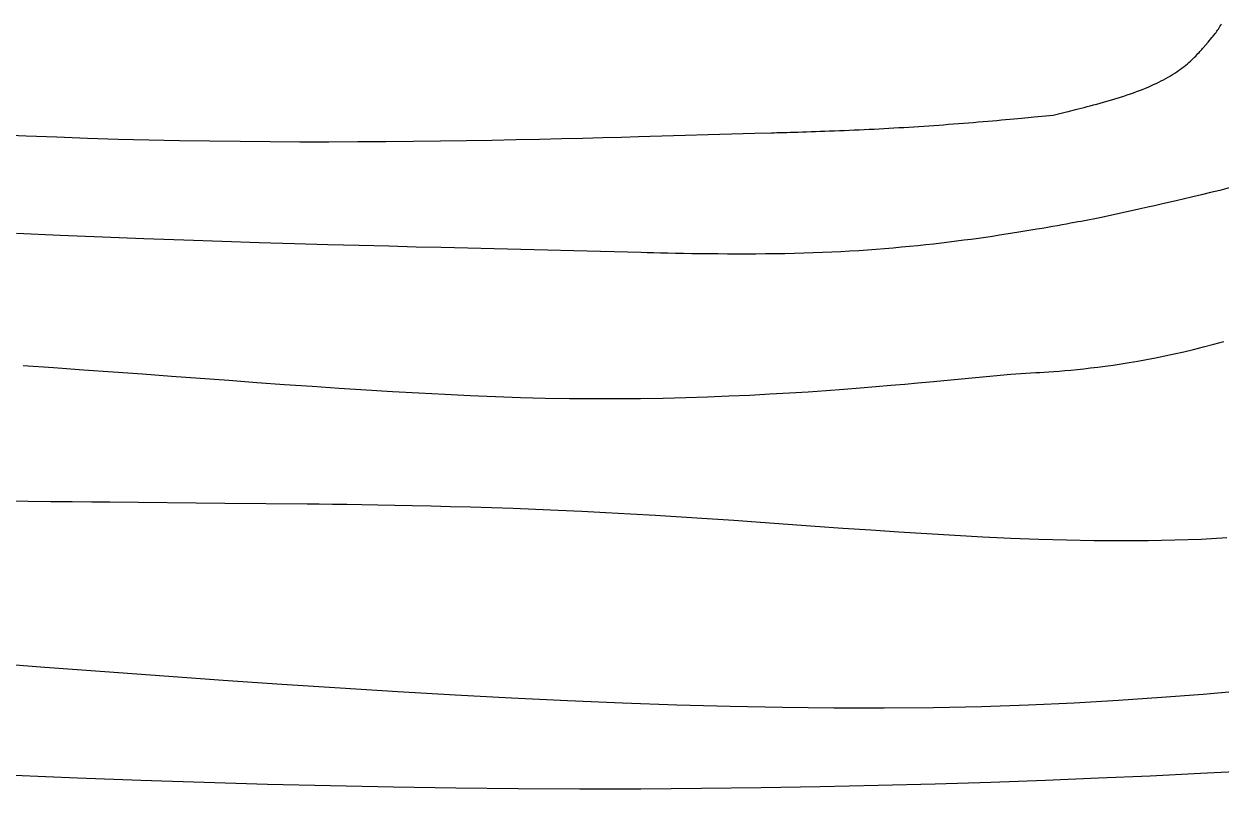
# Model space of a CAD drawing. Header units: millimetres. Extents: x -2745 to -1864, y 90 to 557.
# Drawn here: x -2304.7 to -2084.6, y 382.4 to 523 of the extents above; entities that cross this region are included whole.
import ezdxf

# ---------------------------------------------------------------- set-up
doc = ezdxf.new("R2010")
doc.units = ezdxf.units.MM

msp = doc.modelspace()

# ---------------------------------------------------------------- linework, layer by layer
at = {"flags": 128}
for points in [[(-2309.966503, 502.723316), (-2304.310153, 502.471455), (-2298.658408, 502.243828), (-2293.012171, 502.041634), (-2287.37235, 501.866069), (-2281.739851, 501.718331), (-2276.117671, 501.599113), (-2270.517174, 501.507076), (-2264.951813, 501.440379), (-2259.435044, 501.397177), (-2253.98032, 501.375628), (-2248.601096, 501.373887), (-2243.310824, 501.390111), (-2238.122961, 501.422458), (-2233.05096, 501.469083), (-2228.108275, 501.528144), (-2223.30836, 501.597797), (-2218.664671, 501.676198), (-2214.190659, 501.761505), (-2209.899782, 501.851873), (-2205.805492, 501.945461), (-2201.921242, 502.040423), (-2198.260489, 502.134918), (-2194.836687, 502.2271), (-2191.663288, 502.315128), (-2170.266238, 502.919931), (-2167.226719, 503.005805), (-2166.748374, 503.019333), (-2166.22671, 503.034156), (-2165.663999, 503.050282), (-2165.062516, 503.067722), (-2164.424533, 503.086481), (-2163.752326, 503.10657), (-2163.048165, 503.127994), (-2162.314326, 503.150763), (-2161.553082, 503.174886), (-2160.766704, 503.200369), (-2159.957469, 503.227221), (-2159.127649, 503.255449), (-2158.279517, 503.285062), (-2157.415347, 503.31607), (-2156.537411, 503.348477), (-2155.647983, 503.382294), (-2154.749338, 503.417528), (-2153.843748, 503.454187), (-2152.933487, 503.492281), (-2152.020828, 503.531815), (-2151.107665, 503.572799), (-2150.194378, 503.615238), (-2149.280964, 503.65914), (-2148.367424, 503.704511), (-2147.453759, 503.751357), (-2146.539965, 503.799685), (-2145.626045, 503.8495), (-2144.711995, 503.900809), (-2143.797817, 503.95362), (-2142.883509, 504.007937), (-2141.969072, 504.063768), (-2141.054504, 504.121119), (-2140.139805, 504.179997), (-2139.224974, 504.240407), (-2138.310012, 504.302356), (-2137.394916, 504.365851), (-2136.479688, 504.430897), (-2135.564325, 504.497502), (-2134.648828, 504.565672), (-2133.733196, 504.635413), (-2132.817813, 504.70668), (-2131.904593, 504.779231), (-2130.995836, 504.85277), (-2130.093843, 504.927004), (-2129.200912, 505.001635), (-2128.319342, 505.076372), (-2127.451434, 505.150917), (-2126.599485, 505.224978), (-2125.765797, 505.29826), (-2124.952667, 505.370466), (-2124.162396, 505.441305), (-2123.397283, 505.51048), (-2122.659628, 505.577696), (-2121.95173, 505.64266), (-2121.275888, 505.705076), (-2120.634401, 505.764652), (-2120.02957, 505.82109), (-2119.463693, 505.874096), (-2118.93907, 505.923377), (-2115.401156, 506.256315), (-2113.000389, 506.850169), (-2112.622672, 506.943646), (-2112.211363, 507.045696), (-2111.768882, 507.155984), (-2111.297647, 507.274177), (-2110.80008, 507.39994), (-2110.2786, 507.532939), (-2109.735626, 507.67284), (-2109.173577, 507.819308), (-2108.594873, 507.972008), (-2108.001936, 508.130606), (-2107.397182, 508.294768), (-2106.783033, 508.464159), (-2106.161908, 508.638445), (-2105.536225, 508.817292), (-2104.908407, 509.000365), (-2104.28087, 509.187329), (-2103.656037, 509.377851), (-2103.036325, 509.571595), (-2102.424155, 509.768229), (-2101.821945, 509.967417), (-2101.231711, 510.168881), (-2100.653844, 510.372575), (-2100.088334, 510.578511), (-2099.535165, 510.786699), (-2098.994325, 510.99715), (-2098.465802, 511.209874), (-2097.949581, 511.424882), (-2097.445652, 511.642186), (-2096.954, 511.861795), (-2096.474613, 512.083721), (-2096.007479, 512.307973), (-2095.552583, 512.534564), (-2095.109913, 512.763503), (-2094.679456, 512.994802), (-2094.2612, 513.228472), (-2093.855132, 513.464523), (-2093.461239, 513.702964), (-2093.079506, 513.94381), (-2092.709924, 514.187068), (-2092.352477, 514.43275), (-2092.00715, 514.680732), (-2091.673915, 514.930349), (-2091.352743, 515.180801), (-2091.043601, 515.431288), (-2090.746459, 515.681011), (-2090.461286, 515.929169), (-2090.188052, 516.174964), (-2089.926725, 516.417594), (-2089.677276, 516.65626), (-2089.439672, 516.890162), (-2089.213883, 517.1185), (-2088.999881, 517.340474), (-2088.797631, 517.555286), (-2088.607104, 517.762134), (-2088.42827, 517.960219), (-2088.261097, 518.14874), (-2088.105554, 518.326899), (-2087.961613, 518.493895), (-2087.829239, 518.648929), (-2086.941232, 519.695354), (-2086.242536, 520.519017), (-2086.132711, 520.648674), (-2086.013724, 520.790268), (-2085.886891, 520.943381), (-2085.75353, 521.107595), (-2085.614958, 521.282492), (-2085.472495, 521.467653), (-2085.327455, 521.662662), (-2085.181158, 521.867099), (-2085.034922, 522.080547), (-2084.890063, 522.302589), (-2084.747897, 522.532804), (-2084.609746, 522.770777), (-2084.476924, 523.016089)], [(-2083.035734, 492.876196), (-2084.78543, 492.430121), (-2086.491741, 492.003542), (-2088.149872, 491.596616), (-2089.755026, 491.209503), (-2091.302408, 490.84236), (-2092.787222, 490.495345), (-2094.20467, 490.168615), (-2095.549958, 489.862331), (-2096.818289, 489.576647), (-2098.004868, 489.311725), (-2099.104896, 489.067719), (-2106.522998, 487.429199), (-2110.286277, 486.728579), (-2110.878695, 486.618344), (-2111.525774, 486.498271), (-2112.225725, 486.369034), (-2112.976758, 486.231305), (-2113.777086, 486.085756), (-2114.62492, 485.93306), (-2115.518471, 485.77389), (-2116.45595, 485.608917), (-2117.435568, 485.438814), (-2118.455538, 485.264253), (-2119.51407, 485.085907), (-2120.609375, 484.904448), (-2121.739665, 484.720549), (-2122.903152, 484.534882), (-2124.098045, 484.348119), (-2125.322558, 484.160933), (-2126.574901, 483.973997), (-2127.853285, 483.787981), (-2129.155921, 483.60356), (-2130.481022, 483.421406), (-2131.827087, 483.242137), (-2133.193779, 483.06616), (-2134.581044, 482.893825), (-2135.988835, 482.725488), (-2137.417101, 482.561499), (-2138.865791, 482.40221), (-2140.334857, 482.247975), (-2141.824247, 482.099146), (-2143.333911, 481.956074), (-2144.863799, 481.819114), (-2146.413862, 481.688616), (-2147.984049, 481.564933), (-2149.57431, 481.448419), (-2151.184596, 481.339424), (-2152.814855, 481.238302), (-2154.465038, 481.145404), (-2156.135094, 481.061085), (-2157.824974, 480.985695), (-2159.534628, 480.919587), (-2161.264005, 480.863114), (-2163.012093, 480.816466), (-2164.774031, 480.779184), (-2166.543995, 480.750649), (-2168.316162, 480.730241), (-2170.084708, 480.717338), (-2171.843809, 480.711322), (-2173.587642, 480.711572), (-2175.310384, 480.717468), (-2177.00621, 480.728389), (-2178.669299, 480.743715), (-2180.293824, 480.762827), (-2181.873964, 480.785104), (-2183.403895, 480.809925), (-2184.877792, 480.836672), (-2186.289834, 480.864722), (-2187.634194, 480.893458), (-2188.905053, 480.922257), (-2190.096583, 480.9505), (-2191.202963, 480.977567), (-2198.671552, 481.163943), (-2227.964737, 481.895286), (-2232.574773, 482.010747), (-2237.602356, 482.13882), (-2243.025639, 482.281151), (-2248.822771, 482.439381), (-2254.971902, 482.615153), (-2261.451185, 482.81011), (-2268.238768, 483.025897), (-2275.312802, 483.264155), (-2282.651439, 483.526529), (-2290.232828, 483.814659), (-2298.035121, 484.130192), (-2306.036466, 484.474768)], [(-2304.829758, 460.209603), (-2299.259942, 459.836338), (-2293.747441, 459.454587), (-2288.292294, 459.067015), (-2282.894536, 458.676292), (-2277.554205, 458.285083), (-2272.271336, 457.896059), (-2267.045968, 457.511883), (-2261.878135, 457.135228), (-2256.767877, 456.768759), (-2251.715228, 456.415143), (-2246.720225, 456.077049), (-2241.782907, 455.757144), (-2236.903307, 455.458096), (-2232.081464, 455.182572), (-2227.317416, 454.93324), (-2222.611197, 454.712769), (-2217.962846, 454.523824), (-2213.372398, 454.369075), (-2208.839889, 454.251188), (-2204.365359, 454.172832), (-2199.949963, 454.135726), (-2195.599344, 454.137798), (-2191.320263, 454.176026), (-2187.119485, 454.247391), (-2183.003772, 454.348872), (-2178.979887, 454.477447), (-2175.054591, 454.630097), (-2171.23465, 454.803801), (-2167.526824, 454.995538), (-2163.937878, 455.202288), (-2160.474573, 455.42103), (-2157.143672, 455.648742), (-2153.95194, 455.882407), (-2150.906136, 456.119001), (-2148.013026, 456.355505), (-2145.279371, 456.588898), (-2142.711936, 456.816159), (-2140.317481, 457.03427), (-2138.102769, 457.240205), (-2123.189923, 458.645214), (-2118.603313, 458.927501), (-2117.881182, 458.972178), (-2117.091814, 459.022398), (-2116.23677, 459.079464), (-2115.317613, 459.144685), (-2114.335903, 459.219368), (-2113.293203, 459.304819), (-2112.191075, 459.402345), (-2111.031081, 459.513254), (-2109.814781, 459.63885), (-2108.543739, 459.780441), (-2107.219515, 459.939334), (-2105.843672, 460.116837), (-2104.417772, 460.314255), (-2102.943376, 460.532896), (-2101.422046, 460.774065), (-2099.855343, 461.03907), (-2098.24483, 461.329219), (-2096.592069, 461.645817), (-2094.898621, 461.990171), (-2093.166047, 462.363588), (-2091.396382, 462.76677), (-2089.593543, 463.198001), (-2087.761919, 463.654959), (-2085.9059, 464.135324), (-2084.029875, 464.636773)], [(-2083.492597, 428.527727), (-2088.230127, 428.276961), (-2093.049534, 428.106662), (-2097.942072, 428.011195), (-2102.898996, 427.984927), (-2107.911559, 428.022227), (-2112.971018, 428.117459), (-2118.068625, 428.26499), (-2123.195636, 428.459189), (-2128.343304, 428.69442), (-2133.502885, 428.965051), (-2138.665631, 429.265448), (-2143.822799, 429.589979), (-2148.965642, 429.933009), (-2154.085415, 430.288906), (-2159.173371, 430.652036), (-2164.220767, 431.016767), (-2169.218855, 431.377463), (-2174.15889, 431.728494), (-2179.032128, 432.064224), (-2183.829821, 432.379021), (-2188.543754, 432.668397), (-2193.167827, 432.932443), (-2197.696468, 433.172394), (-2202.124107, 433.389489), (-2206.445174, 433.584962), (-2210.654097, 433.76005), (-2214.745305, 433.91599), (-2218.713229, 434.054018), (-2222.552297, 434.175371), (-2226.256938, 434.281283), (-2229.821582, 434.372993), (-2233.240657, 434.451737), (-2236.508593, 434.51875), (-2239.619818, 434.57527), (-2242.568764, 434.622532), (-2245.349858, 434.661772), (-2247.957529, 434.694228), (-2250.386207, 434.721136), (-2252.630322, 434.743731), (-2267.731337, 434.885877), (-2288.888047, 435.084695), (-2292.217026, 435.116075), (-2295.844144, 435.150824), (-2299.75019, 435.189334), (-2303.915952, 435.231991), (-2308.322215, 435.279186)], [(-2311.847628, 405.621492), (-2300.826622, 404.7927), (-2289.845634, 403.978096), (-2278.915682, 403.183436), (-2268.047788, 402.414478), (-2257.252973, 401.676977), (-2246.542257, 400.976692), (-2235.926661, 400.319381), (-2225.417207, 399.7108), (-2215.024914, 399.156706), (-2204.760805, 398.662858), (-2194.635899, 398.235011), (-2184.661219, 397.878924), (-2174.847783, 397.600353), (-2165.206613, 397.405056), (-2155.748731, 397.298791), (-2146.485157, 397.287314), (-2137.426912, 397.376383), (-2128.584205, 397.569409), (-2119.964001, 397.86041), (-2111.572455, 398.241063), (-2103.415718, 398.703042), (-2095.499945, 399.23802), (-2087.83129, 399.837672), (-2080.415905, 400.493671)], [(-2079.438206, 385.65219), (-2088.347693, 385.202439), (-2097.565736, 384.768114), (-2107.073029, 384.354225), (-2116.850263, 383.965782), (-2126.878136, 383.607793), (-2137.137339, 383.285269), (-2147.608568, 383.003217), (-2158.272516, 382.766648), (-2169.109878, 382.580571), (-2180.101348, 382.449996), (-2191.22762, 382.379932), (-2202.47022, 382.374123), (-2213.814005, 382.431256), (-2225.244661, 382.548752), (-2236.747877, 382.724034), (-2248.309341, 382.954523), (-2259.914742, 383.237639), (-2271.549768, 383.570807), (-2283.200105, 383.951446), (-2294.851443, 384.376979), (-2306.489469, 384.844827)]]:
    msp.add_lwpolyline(points, dxfattribs=at)

doc.saveas('drawing.dxf')
